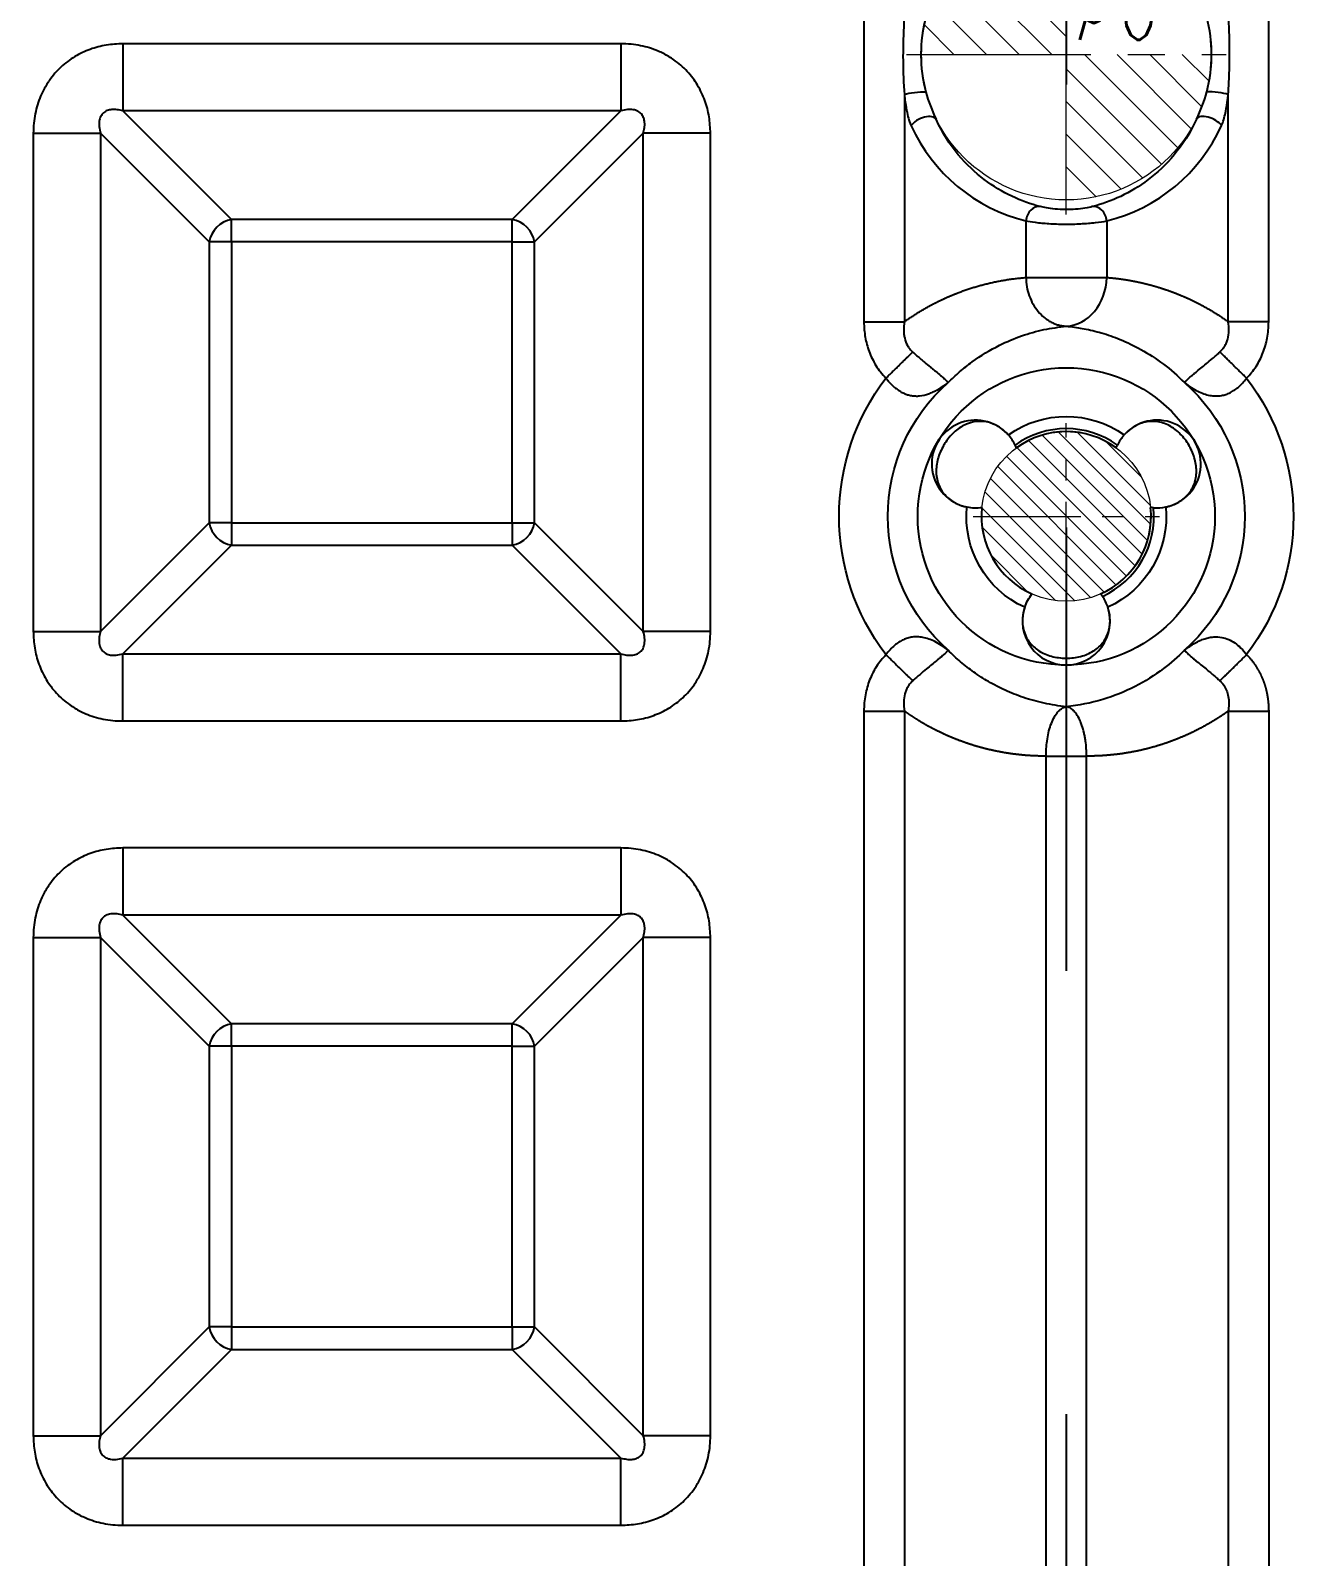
# Model space of a CAD drawing. Header units: millimetres. Extents: x 2595 to 3308, y 1499 to 1823.
# Drawn here: x 3126.62 to 3153.11, y 1670.16 to 1701.65 of the extents above; entities that cross this region are included whole.
import ezdxf
from ezdxf.lldxf.tags import DXFTag

# ---------------------------------------------------------------- set-up
doc = ezdxf.new("R2010")
doc.units = ezdxf.units.MM
doc.linetypes.add('CENTER', pattern=[2, 1.25, -0.25, 0.25, -0.25])
doc.layers.add('5', color=7, linetype='Continuous', true_color=0xffffff)
doc.layers.add('epin', color=13, linetype='Continuous', lineweight=9)
doc.layers.add('insert', color=85, linetype='Continuous', lineweight=20)
doc.styles.add('TXT05', font='txt.shx', dxfattribs={"width": 0.5, "bigfont": 'gbcbig.shx'})
tags = doc.linetypes.add('DASHED', pattern=[25.72, 12.86, -12.86]).pattern_tags.tags
tags[6:7] = [DXFTag(74, 4), DXFTag(75, 0), DXFTag(340, '0'), DXFTag(46, 0.0), DXFTag(50, 0.0), DXFTag(44, 0.0), DXFTag(45, 0.0)]
tags[4:5] = [DXFTag(74, 4), DXFTag(75, 0), DXFTag(340, '0'), DXFTag(46, 0.0), DXFTag(50, 0.0), DXFTag(44, 0.0), DXFTag(45, 0.0)]

# ---------------------------------------------------------------- blocks, each defined once
blk = doc.blocks.new('epin_ejp_6')
at = {"layer": 'epin'}
h = blk.add_hatch(dxfattribs=at)
h.set_pattern_fill('_ANSI31', color=123, scale=0.15, angle=90, style=0)
h.set_pattern_definition([(135, (-2656.51364, 153.2396), (-0.336759605, -0.336759605), [])])
h.paths.add_polyline_path([(0, 3, 0.414214), (-3, 0), (0, 0)])
h.paths.add_polyline_path([(3, 0), (0, 0), (0, -3, 0.414214)])
at = {"layer": 'epin', "color": 1, "linetype": 'CENTER', "ltscale": 3.048}
for p, q in [((0, -3.3), (0, 3.3)), ((-3.3, 0), (3.3, 0))]:
    blk.add_line(p, q, dxfattribs=at)
at = {"layer": 'epin'}
blk.add_circle((0, 0), 3, dxfattribs=at)
at = {"layer": 'epin', "color": 6, "style": 'TXT05', "width": 0.5}
blk.add_text('%%c6', height=2.1, dxfattribs=at).set_placement((0.12, 0.3))
blk = doc.blocks.new('insert_cir_3.5')
at = {"layer": 'insert'}
h = blk.add_hatch(dxfattribs=at)
h.set_pattern_fill('_ANSI31', color=123, scale=0.0875, angle=90, style=0)
h.set_pattern_definition([(135, (65.77148, -1049.4987), (-0.1964431, -0.1964431), [])])
h.paths.add_polyline_path([(-1.75, 0, 1), (1.75, 0, 1)])
at = {"layer": 'insert', "color": 1, "linetype": 'CENTER', "ltscale": 1.778}
for p, q in [((0, -1.925), (0, 1.925)), ((-1.925, 0), (1.925, 0))]:
    blk.add_line(p, q, dxfattribs=at)
at = {"layer": 'insert'}
blk.add_circle((0, 0), 1.75, dxfattribs=at)

msp = doc.modelspace()

# ---------------------------------------------------------------- linework, layer by layer
at = {"layer": '5', "color": 1, "linetype": 'CENTER', "ltscale": 36.600181}
msp.add_line((3148.002, 1819.494), (3148.002, 1499.494), dxfattribs=at)
at = {"layer": '5', "color": 7, "linetype": 'Continuous'}
for p, q in [((3143.825, 1705.897), (3143.825, 1695.644)), ((3152.18, 1695.644), (3152.18, 1705.897)), ((3128.526, 1701.381), (3128.526, 1699.995)), ((3138.808, 1701.381), (3128.526, 1701.381)), ((3144.66, 1700.332), (3144.66, 1695.644)), ((3151.345, 1695.644), (3151.345, 1700.336)), ((3130.769, 1697.752), (3128.526, 1699.995)), ((3138.808, 1699.995), (3128.526, 1699.995)), ((3136.564, 1697.752), (3138.808, 1699.995)), ((3126.677, 1699.533), (3126.677, 1689.251)), ((3130.307, 1697.29), (3128.064, 1699.533)), ((3128.064, 1699.533), (3128.064, 1689.251)), ((3137.026, 1697.29), (3139.27, 1699.533)), ((3140.656, 1699.533), (3139.27, 1699.533)), ((3139.27, 1689.251), (3139.27, 1699.533)), ((3140.656, 1689.251), (3140.656, 1699.533)), ((3130.769, 1697.29), (3130.769, 1697.752)), ((3136.564, 1697.752), (3130.769, 1697.752)), ((3136.564, 1697.29), (3136.564, 1697.752)), ((3147.167, 1697.724), (3147.167, 1696.557)), ((3148.837, 1697.724), (3148.837, 1696.557)), ((3130.769, 1697.29), (3130.307, 1697.29)), ((3130.307, 1697.29), (3130.307, 1691.495)), ((3130.769, 1697.29), (3130.769, 1691.495)), ((3136.564, 1697.29), (3130.769, 1697.29)), ((3136.564, 1691.495), (3136.564, 1697.29)), ((3136.564, 1697.29), (3137.026, 1697.29)), ((3137.026, 1691.495), (3137.026, 1697.29)), ((3147.167, 1696.557), (3148.837, 1696.557)), ((3143.825, 1695.644), (3144.66, 1695.644)), ((3130.307, 1691.495), (3128.064, 1689.251)), ((3130.769, 1691.495), (3130.307, 1691.495)), ((3130.769, 1691.495), (3136.564, 1691.495)), ((3130.769, 1691.495), (3130.769, 1691.032)), ((3136.564, 1691.495), (3136.564, 1691.032)), ((3136.564, 1691.495), (3137.026, 1691.495)), ((3137.026, 1691.495), (3139.27, 1689.251)), ((3130.769, 1691.032), (3128.526, 1688.789)), ((3130.769, 1691.032), (3136.564, 1691.032)), ((3136.564, 1691.032), (3138.808, 1688.789)), ((3126.677, 1689.251), (3128.064, 1689.251)), ((3128.526, 1688.789), (3138.808, 1688.789)), ((3138.808, 1687.403), (3138.808, 1688.789)), ((3143.825, 1687.607), (3143.825, 1668.052)), ((3151.345, 1687.607), (3151.345, 1668.052)), ((3152.18, 1687.607), (3152.18, 1668.052)), ((3128.526, 1687.403), (3138.808, 1687.403)), ((3148.42, 1665.128), (3148.42, 1686.679)), ((3138.808, 1684.782), (3128.526, 1684.782)), ((3128.526, 1684.782), (3128.526, 1683.396)), ((3138.808, 1683.396), (3128.526, 1683.396)), ((3130.769, 1681.153), (3128.526, 1683.396)), ((3136.564, 1681.153), (3138.808, 1683.396)), ((3126.677, 1682.934), (3126.677, 1672.652)), ((3130.307, 1680.691), (3128.064, 1682.934)), ((3128.064, 1682.934), (3128.064, 1672.652)), ((3137.026, 1680.691), (3139.27, 1682.934)), ((3140.656, 1682.934), (3139.27, 1682.934)), ((3139.27, 1672.652), (3139.27, 1682.934)), ((3140.656, 1672.652), (3140.656, 1682.934)), ((3130.769, 1680.691), (3130.769, 1681.153)), ((3136.564, 1681.153), (3130.769, 1681.153)), ((3136.564, 1680.691), (3136.564, 1681.153)), ((3130.769, 1680.691), (3130.307, 1680.691)), ((3130.307, 1680.691), (3130.307, 1674.896)), ((3136.564, 1680.691), (3130.769, 1680.691)), ((3130.769, 1680.691), (3130.769, 1674.896)), ((3136.564, 1674.896), (3136.564, 1680.691)), ((3136.564, 1680.691), (3137.026, 1680.691)), ((3137.026, 1674.896), (3137.026, 1680.691)), ((3130.307, 1674.896), (3128.064, 1672.652)), ((3130.769, 1674.896), (3130.307, 1674.896)), ((3130.769, 1674.896), (3130.769, 1674.433)), ((3130.769, 1674.896), (3136.564, 1674.896)), ((3136.564, 1674.896), (3137.026, 1674.896)), ((3136.564, 1674.896), (3136.564, 1674.433)), ((3137.026, 1674.896), (3139.27, 1672.652)), ((3130.769, 1674.433), (3128.526, 1672.19)), ((3130.769, 1674.433), (3136.564, 1674.433)), ((3136.564, 1674.433), (3138.808, 1672.19)), ((3126.677, 1672.652), (3128.064, 1672.652)), ((3128.526, 1672.19), (3138.808, 1672.19)), ((3138.808, 1670.804), (3138.808, 1672.19)), ((3128.526, 1670.804), (3138.808, 1670.804))]:
    msp.add_line(p, q, dxfattribs=at)
msp.add_circle((3148.002, 1691.626), 3.068, dxfattribs=at)
at = {"layer": '5', "color": 7, "linetype": 'Continuous', "extrusion": (0, 0, -1)}
for centre, radius, start, end in [((-3148.002, 1669.494), 100.07, 313.95835, 233.17746), ((-3148.002, 1669.494), 99.038, 313.97894, 78.94), ((-3133.918, 1673.518), 45.957, 360, 90), ((-3133.918, 1673.518), 35.144, 0, 90), ((-3133.918, 1673.518), 32.826, 56.601, 90), ((-3148.002, 1691.626), 4.69, 322.5261, 37.4739), ((-3148.002, 1691.626), 3.685, 311.4637, 48.5322), ((-3148.002, 1691.626), 3.685, 131.4637, 228.5363), ((-3148.002, 1691.626), 4.69, 142.5261, 217.4739), ((-3148.002, 1691.626), 2.063, 54.5956, 125.4044), ((-3149.875, 1692.707), 0.905, 21.5512, 25.4925), ((-3148.002, 1691.626), 2.063, 294.5956, 5.4044), ((-3148.002, 1691.626), 2.063, 174.5956, 245.4044), ((-3149.875, 1692.707), 0.905, 274.5211, 278.4488), ((-3148.002, 1689.463), 0.905, 18.4654, 38.4488), ((-3148.002, 1689.463), 0.905, 141.5512, 145.4834)]:
    msp.add_arc(centre, radius, start, end, dxfattribs=at)
at = {"layer": '5', "color": 7, "linetype": 'DASHED'}
for centre, radius, start, end in [((3148.002, 1669.494), 100.573, 306.62661, 226.18317), ((3148.002, 1669.494), 100.572, 306.62578, 226.19708), ((3146.129, 1692.707), 0.905, 47.9027, 258.4654), ((3149.875, 1692.707), 0.905, 286.4221, 138.4654), ((3146.129, 1692.707), 0.905, 41.5346, 47.9027), ((3149.875, 1692.707), 0.905, 281.5346, 286.4221), ((3148.002, 1689.463), 0.905, 162.0527, 270), ((3148.002, 1689.463), 0.905, 270, 18.4654)]:
    msp.add_arc(centre, radius, start, end, dxfattribs=at)
at = {"layer": '5', "color": 7, "linetype": 'Continuous'}
for centre, radius, start, end in [((3148.002, 1669.494), 100.547, 306.63636, 233.36364), ((3148.002, 1669.494), 99.282, 100.95124, 226.04921), ((3148.002, 1669.494), 99.081, 101.04979, 226.04537), ((3148.002, 1663.458), 81.732, 105.12421, 164.87579), ((3133.918, 1673.518), 45.336, 90, 180), ((3133.918, 1673.518), 45.032, 90, 180), ((3133.918, 1673.518), 44.63, 90, 180), ((3133.918, 1673.518), 44.226, 90, 180), ((3133.918, 1673.518), 43.824, 90, 180), ((3133.918, 1673.518), 43.656, 90, 180), ((3133.918, 1673.518), 36.824, 90, 180), ((3133.918, 1673.518), 36.656, 90, 180), ((3133.918, 1673.518), 36.254, 90, 180), ((3133.918, 1673.518), 35.85, 90, 180), ((3133.918, 1673.518), 35.448, 90, 180), ((3133.918, 1673.518), 34.523, 90, 180), ((3148.002, 1701.159), 3, 165.0294, 194.9704), ((3148.002, 1701.159), 3, 345.1137, 14.8863), ((3148.002, 1701.159), 3, 194.9704, 206.4617), ((3148.002, 1701.159), 3, 333.5859, 345.1137), ((3146.129, 1692.707), 0.905, 25.4909, 41.5346), ((3148.002, 1691.626), 1.811, 54.3318, 125.6682), ((3148.002, 1691.626), 1.75, 53.9028, 126.0972), ((3149.875, 1692.707), 0.905, 138.4654, 154.5075), ((3146.129, 1692.707), 0.905, 21.5512, 25.4925), ((3146.129, 1692.707), 0.905, 258.4654, 278.4488), ((3148.002, 1691.626), 1.75, 173.9028, 246.0972), ((3148.002, 1691.626), 1.75, 293.9028, 6.0972), ((3148.002, 1691.626), 1.811, 294.331, 5.6694), ((3149.875, 1692.707), 0.905, 265.4789, 281.5346), ((3148.002, 1689.463), 0.905, 18.4654, 34.5166)]:
    msp.add_arc(centre, radius, start, end, dxfattribs=at)
for centre, major_axis, ratio, start_param, end_param in [((3144.909, 1700.332), (0.299, 0.03), 0.145082, 0.846686, 2.542791), ((3151.096, 1700.336), (0.299, -0.029), 0.144295, 0.598723, 2.295071), ((3145.048, 1699.688), (0.273, 0.125), 0.526695, 0.061607, 2.426002), ((3150.957, 1699.691), (0.273, -0.125), 0.526049, 0.715182, 3.080015), ((3148.03, 1701.159), (3.552, 0), 0.996953, 3.569806, 4.467106), ((3147.974, 1701.159), (3.552, 0), 0.996953, 4.958021, 5.855747), ((3147.416, 1697.724), (0.073, 0.291), 0.822127, 0.09206, 1.773158), ((3148.588, 1697.724), (0.073, -0.291), 0.822102, 1.368148, 3.049539), ((3130.769, 1697.29), (0.356, 0.356), 0.854588, 0.863645, 2.277948), ((3136.564, 1697.29), (0.356, -0.356), 0.854588, 0.863645, 2.277948), ((3148.002, 1696.557), (0.078, 1.003), 0.829265, 3.235379, 4.776984), ((3130.769, 1691.495), (-0.356, 0.356), 0.854588, 0.863645, 2.277948), ((3136.564, 1691.495), (-0.356, -0.356), 0.854588, 0.863645, 2.277948), ((3130.769, 1680.691), (0.356, 0.356), 0.854588, 0.863645, 2.277948), ((3136.564, 1680.691), (0.356, -0.356), 0.854588, 0.863645, 2.277948), ((3130.769, 1674.896), (-0.356, 0.356), 0.854588, 0.863645, 2.277948), ((3136.564, 1674.896), (-0.356, -0.356), 0.854588, 0.863645, 2.277948)]:
    msp.add_ellipse(centre, major_axis=major_axis, ratio=ratio, start_param=start_param, end_param=end_param, dxfattribs=at)
for points, degree, knots in [([(3129.373, 1746.77), (3128.884, 1746.658), (3127.908, 1746.433), (3125.966, 1745.94), (3123.557, 1745.263), (3120.696, 1744.347), (3116.926, 1742.993), (3113.231, 1741.439), (3109.627, 1739.692), (3104.321, 1736.886), (3099.262, 1733.608), (3094.534, 1729.913), (3092.235, 1727.982), (3090.006, 1725.971), (3087.611, 1723.652), (3085.083, 1720.993), (3082.466, 1717.968), (3079.995, 1714.822), (3078.061, 1712.108), (3076.592, 1709.883), (3075.53, 1708.19), (3074.509, 1706.472), (3073.365, 1704.441), (3072.126, 1702.082), (3070.827, 1699.381), (3069.624, 1696.636), (3068.519, 1693.851), (3067.513, 1691.03), (3066.608, 1688.176), (3065.938, 1685.772), (3065.451, 1683.836), (3065.229, 1682.862), (3065.118, 1682.375)], 3, [0, 0, 0, 0, 0.015671, 0.031323, 0.062599, 0.093882, 0.125181, 0.187762, 0.21905, 0.250334, 0.375349, 0.406621, 0.43789, 0.469156, 0.500417, 0.542089, 0.583754, 0.625411, 0.667063, 0.687888, 0.708711, 0.729532, 0.750352, 0.781575, 0.812791, 0.844003, 0.875216, 0.906422, 0.937608, 0.968783, 0.984383, 1, 1, 1, 1]), ([(3129.47, 1746.342), (3127.542, 1745.867), (3123.673, 1744.914), (3118.027, 1742.972), (3112.506, 1740.659), (3105.398, 1737.058), (3097.008, 1731.624), (3087.979, 1723.762), (3080.151, 1714.713), (3074.78, 1706.367), (3071.203, 1699.265), (3069.178, 1694.43), (3067.65, 1690.067), (3066.497, 1686.264), (3065.871, 1683.629), (3065.551, 1682.282)], 3, [0, 0, 0, 0, 0.062362, 0.1252, 0.187404, 0.250379, 0.375434, 0.500449, 0.625398, 0.750287, 0.811235, 0.875174, 0.914887, 0.956496, 1, 1, 1, 1]), ([(3144.66, 1701.986), (3144.653, 1701.901), (3144.649, 1701.816), (3144.624, 1701.266), (3144.625, 1700.794), (3144.66, 1700.332)], 3, [0, 0, 0, 0, 0.154248, 0.154248, 1, 1, 1, 1]), ([(3151.345, 1700.336), (3151.351, 1700.419), (3151.356, 1700.502), (3151.38, 1701.049), (3151.38, 1701.52), (3151.345, 1701.981)], 3, [0, 0, 0, 0, 0.151202, 0.151202, 1, 1, 1, 1]), ([(3128.526, 1701.381), (3128.412, 1701.376), (3128.182, 1701.365), (3127.902, 1701.29), (3127.688, 1701.201), (3127.48, 1701.09), (3127.288, 1700.946), (3127.12, 1700.773), (3127.019, 1700.643), (3126.918, 1700.487), (3126.833, 1700.32), (3126.761, 1700.123), (3126.714, 1699.936), (3126.683, 1699.739), (3126.679, 1699.603), (3126.677, 1699.533)], 3, [0, 0, 0, 0, 0.117404, 0.235804, 0.295415, 0.355364, 0.477207, 0.539685, 0.603015, 0.645573, 0.730964, 0.795158, 0.860435, 0.928322, 1, 1, 1, 1]), ([(3140.656, 1699.533), (3140.651, 1699.647), (3140.64, 1699.877), (3140.565, 1700.157), (3140.476, 1700.371), (3140.364, 1700.579), (3140.221, 1700.771), (3140.047, 1700.939), (3139.918, 1701.04), (3139.762, 1701.141), (3139.594, 1701.226), (3139.397, 1701.298), (3139.211, 1701.345), (3139.013, 1701.376), (3138.877, 1701.379), (3138.808, 1701.381)], 3, [0, 0, 0, 0, 0.117404, 0.235804, 0.295415, 0.355364, 0.477207, 0.539685, 0.603015, 0.645573, 0.730964, 0.795158, 0.860435, 0.928322, 1, 1, 1, 1]), ([(3144.66, 1700.332), (3144.67, 1700.233), (3144.682, 1700.135), (3144.719, 1699.934), (3144.743, 1699.829), (3144.785, 1699.72), (3144.792, 1699.704), (3144.799, 1699.688)], 3, [0, 0, 0, 0, 0.433931, 0.433931, 0.913677, 0.913677, 1, 1, 1, 1]), ([(3151.206, 1699.691), (3151.21, 1699.701), (3151.215, 1699.711), (3151.252, 1699.802), (3151.276, 1699.895), (3151.31, 1700.066), (3151.322, 1700.146), (3151.337, 1700.262), (3151.341, 1700.299), (3151.345, 1700.336)], 3, [0, 0, 0, 0, 0.053626, 0.053626, 0.486421, 0.486421, 0.839176, 0.839176, 1, 1, 1, 1]), ([(3128.526, 1699.995), (3128.488, 1700.005), (3128.415, 1700.023), (3128.306, 1700.027), (3128.208, 1700.009), (3128.123, 1699.961), (3128.062, 1699.88), (3128.033, 1699.779), (3128.033, 1699.659), (3128.053, 1699.578), (3128.064, 1699.533)], 3, [0, 0, 0, 0, 0.147174, 0.276121, 0.386166, 0.48296, 0.579882, 0.691662, 0.82731, 1, 1, 1, 1]), ([(3139.27, 1699.533), (3139.279, 1699.571), (3139.297, 1699.644), (3139.302, 1699.752), (3139.283, 1699.851), (3139.235, 1699.936), (3139.155, 1699.997), (3139.054, 1700.025), (3138.934, 1700.026), (3138.853, 1700.006), (3138.808, 1699.995)], 3, [0, 0, 0, 0, 0.147174, 0.276121, 0.386166, 0.48296, 0.579882, 0.691662, 0.82731, 1, 1, 1, 1]), ([(3147.467, 1698.019), (3147.069, 1698.122), (3146.679, 1698.299), (3145.94, 1698.859), (3145.576, 1699.249), (3145.316, 1699.822)], 3, [0, 0, 0, 0, 0.5, 0.5, 1, 1, 1, 1]), ([(3150.688, 1699.824), (3150.426, 1699.246), (3150.064, 1698.859), (3149.323, 1698.297), (3148.936, 1698.122), (3148.538, 1698.019)], 3, [0, 0, 0, 0, 0.5, 0.5, 1, 1, 1, 1]), ([(3148.538, 1698.019), (3148.498, 1698.009), (3148.447, 1697.998), (3148.33, 1697.979), (3148.264, 1697.97), (3148.125, 1697.96), (3148.051, 1697.957), (3147.908, 1697.958), (3147.837, 1697.962), (3147.706, 1697.974), (3147.644, 1697.983), (3147.543, 1698.001), (3147.501, 1698.01), (3147.467, 1698.019)], 3, [0, 0, 0, 0, 0.177839, 0.177839, 0.350986, 0.350986, 0.518454, 0.518454, 0.681953, 0.681953, 0.848992, 0.848992, 1, 1, 1, 1]), ([(3147.167, 1697.724), (3147.221, 1697.715), (3147.287, 1697.705), (3147.445, 1697.685), (3147.542, 1697.676), (3147.746, 1697.663), (3147.856, 1697.659), (3148.078, 1697.657), (3148.192, 1697.66), (3148.408, 1697.672), (3148.512, 1697.681), (3148.694, 1697.701), (3148.774, 1697.713), (3148.837, 1697.724)], 3, [0, 0, 0, 0, 0.146955, 0.146955, 0.313986, 0.313986, 0.481089, 0.481089, 0.652633, 0.652633, 0.826567, 0.826567, 1, 1, 1, 1]), ([(3144.66, 1695.644), (3144.92, 1695.83), (3145.201, 1695.981), (3145.345, 1696.058), (3145.493, 1696.126), (3145.644, 1696.194), (3145.799, 1696.253), (3146.12, 1696.374), (3146.454, 1696.449), (3146.807, 1696.529), (3147.167, 1696.557)], 2, [0, 0, 0, 0.25, 0.25, 0.375, 0.375, 0.5, 0.5, 0.75, 0.75, 1, 1, 1]), ([(3147.167, 1696.557), (3147.172, 1696.493), (3147.181, 1696.364), (3147.233, 1696.177), (3147.312, 1696.005), (3147.417, 1695.853), (3147.522, 1695.748), (3147.615, 1695.679), (3147.688, 1695.636), (3147.751, 1695.607), (3147.803, 1695.588), (3147.842, 1695.577), (3147.882, 1695.567), (3147.915, 1695.561), (3147.942, 1695.557), (3147.962, 1695.555), (3147.982, 1695.554), (3147.996, 1695.553), (3148.002, 1695.553)], 3, [0, 0, 0, 0, 0.124938, 0.249876, 0.374815, 0.499753, 0.624691, 0.687233, 0.749774, 0.812316, 0.843596, 0.874876, 0.906156, 0.937436, 0.953077, 0.968718, 0.984359, 1, 1, 1, 1]), ([(3148.837, 1696.557), (3148.962, 1696.548), (3149.086, 1696.532), (3149.22, 1696.515), (3149.352, 1696.49), (3149.523, 1696.459), (3149.693, 1696.415), (3149.815, 1696.384), (3149.935, 1696.346), (3150.099, 1696.295), (3150.257, 1696.233), (3150.432, 1696.165), (3150.601, 1696.084), (3150.692, 1696.04), (3150.781, 1695.993), (3150.874, 1695.943), (3150.965, 1695.89), (3151.16, 1695.776), (3151.345, 1695.644)], 2, [0, 0, 0, 0.125, 0.125, 0.25, 0.25, 0.4, 0.4, 0.5, 0.5, 0.625, 0.625, 0.75, 0.75, 0.8125, 0.8125, 0.875, 0.875, 1, 1, 1]), ([(3143.825, 1695.644), (3143.826, 1695.589), (3143.829, 1695.482), (3143.85, 1695.325), (3143.883, 1695.175), (3143.946, 1694.977), (3144.04, 1694.784), (3144.165, 1694.604), (3144.242, 1694.521), (3144.28, 1694.479)], 3, [0, 0, 0, 0, 0.128693, 0.25017, 0.368334, 0.487753, 0.736684, 0.866576, 1, 1, 1, 1]), ([(3144.66, 1695.644), (3144.653, 1695.584), (3144.642, 1695.497), (3144.65, 1695.382), (3144.669, 1695.276), (3144.709, 1695.172), (3144.77, 1695.079), (3144.81, 1695.04), (3144.831, 1695.019)], 3, [0, 0, 0, 0, 0.270866, 0.393124, 0.51294, 0.752268, 0.874327, 1, 1, 1, 1]), ([(3145.562, 1694.387), (3145.641, 1694.463), (3145.803, 1694.62), (3146.154, 1694.895), (3146.728, 1695.239), (3147.383, 1695.47), (3147.848, 1695.532), (3148.002, 1695.553)], 3, [0, 0, 0, 0, 0.104355, 0.21344, 0.448623, 0.817713, 1, 1, 1, 1]), ([(3148.002, 1695.553), (3148.018, 1695.551), (3148.142, 1695.538), (3148.383, 1695.502), (3148.739, 1695.416), (3149.131, 1695.28), (3149.561, 1695.074), (3150.007, 1694.786), (3150.301, 1694.531), (3150.442, 1694.387)], 3, [0, 0, 0, 0, 0.018722, 0.144584, 0.2843, 0.440104, 0.614652, 0.808748, 1, 1, 1, 1]), ([(3151.174, 1695.019), (3151.192, 1695.038), (3151.229, 1695.074), (3151.274, 1695.139), (3151.31, 1695.21), (3151.346, 1695.315), (3151.366, 1695.463), (3151.352, 1695.581), (3151.345, 1695.644)], 3, [0, 0, 0, 0, 0.113834, 0.228129, 0.344551, 0.463952, 0.714783, 1, 1, 1, 1]), ([(3151.724, 1694.479), (3151.759, 1694.517), (3151.83, 1694.593), (3151.921, 1694.72), (3152, 1694.857), (3152.064, 1695.001), (3152.115, 1695.151), (3152.152, 1695.308), (3152.175, 1695.473), (3152.178, 1695.586), (3152.18, 1695.644)], 3, [0, 0, 0, 0, 0.120787, 0.242451, 0.365248, 0.48843, 0.611594, 0.73619, 0.864939, 1, 1, 1, 1]), ([(3144.831, 1695.019), (3144.849, 1695.003), (3144.888, 1694.968), (3144.948, 1694.916), (3145.01, 1694.862), (3145.097, 1694.79), (3145.18, 1694.721), (3145.256, 1694.66), (3145.331, 1694.599), (3145.395, 1694.546), (3145.449, 1694.499), (3145.485, 1694.467), (3145.509, 1694.444), (3145.526, 1694.427), (3145.541, 1694.412), (3145.555, 1694.396), (3145.56, 1694.39), (3145.562, 1694.387)], 3, [0, 0, 0, 0, 0.04133, 0.085113, 0.131482, 0.179975, 0.2812, 0.334156, 0.389665, 0.513002, 0.582296, 0.656508, 0.735323, 0.776405, 0.818674, 0.907009, 1, 1, 1, 1]), ([(3150.442, 1694.387), (3150.445, 1694.39), (3150.449, 1694.395), (3150.459, 1694.406), (3150.468, 1694.416), (3150.479, 1694.427), (3150.495, 1694.443), (3150.518, 1694.466), (3150.553, 1694.497), (3150.592, 1694.531), (3150.634, 1694.567), (3150.693, 1694.615), (3150.774, 1694.681), (3150.889, 1694.774), (3151, 1694.867), (3151.097, 1694.95), (3151.148, 1694.996), (3151.174, 1695.019)], 3, [0, 0, 0, 0, 0.094085, 0.138797, 0.181973, 0.223678, 0.26398, 0.340595, 0.412138, 0.478326, 0.538897, 0.594025, 0.692402, 0.787281, 0.887894, 0.942216, 1, 1, 1, 1]), ([(3144.28, 1694.479), (3144.296, 1694.459), (3144.328, 1694.417), (3144.382, 1694.358), (3144.442, 1694.301), (3144.508, 1694.248), (3144.578, 1694.202), (3144.651, 1694.164), (3144.727, 1694.136), (3144.806, 1694.118), (3144.889, 1694.109), (3145.01, 1694.113), (3145.135, 1694.143), (3145.26, 1694.195), (3145.368, 1694.251), (3145.469, 1694.315), (3145.535, 1694.366), (3145.562, 1694.387)], 3, [0, 0, 0, 0, 0.042365, 0.087029, 0.134028, 0.182732, 0.232488, 0.282972, 0.334577, 0.388375, 0.445835, 0.508118, 0.649119, 0.728105, 0.812768, 0.922104, 1, 1, 1, 1]), ([(3150.442, 1694.387), (3150.487, 1694.351), (3150.576, 1694.287), (3150.711, 1694.209), (3150.84, 1694.154), (3150.961, 1694.121), (3151.074, 1694.108), (3151.178, 1694.114), (3151.274, 1694.134), (3151.367, 1694.169), (3151.459, 1694.22), (3151.551, 1694.289), (3151.642, 1694.376), (3151.698, 1694.443), (3151.724, 1694.479)], 3, [0, 0, 0, 0, 0.116263, 0.222357, 0.319942, 0.410188, 0.492749, 0.567432, 0.635942, 0.702466, 0.771113, 0.84385, 0.921946, 1, 1, 1, 1]), ([(3146.807, 1693.307), (3146.753, 1693.368), (3146.69, 1693.422), (3146.558, 1693.507), (3146.486, 1693.54), (3146.339, 1693.582), (3146.261, 1693.591), (3146.103, 1693.583), (3146.021, 1693.563), (3145.861, 1693.496), (3145.782, 1693.446), (3145.637, 1693.321), (3145.569, 1693.243), (3145.497, 1693.136), (3145.483, 1693.113), (3145.418, 1693.002), (3145.378, 1692.907), (3145.326, 1692.719), (3145.314, 1692.622), (3145.32, 1692.436), (3145.34, 1692.344), (3145.411, 1692.179), (3145.463, 1692.102), (3145.591, 1691.977), (3145.666, 1691.924), (3145.811, 1691.856), (3145.879, 1691.834), (3145.948, 1691.82)], 3, [0, 0, 0, 0, 0.071652, 0.071652, 0.143019, 0.143019, 0.217345, 0.217345, 0.298508, 0.298508, 0.385567, 0.385567, 0.475278, 0.475278, 0.499698, 0.499698, 0.58855, 0.58855, 0.677334, 0.677334, 0.76703, 0.76703, 0.855482, 0.855482, 0.938077, 0.938077, 1, 1, 1, 1]), ([(3150.056, 1691.82), (3150.136, 1691.836), (3150.214, 1691.863), (3150.354, 1691.936), (3150.418, 1691.982), (3150.528, 1692.088), (3150.575, 1692.151), (3150.647, 1692.292), (3150.671, 1692.373), (3150.693, 1692.544), (3150.689, 1692.638), (3150.653, 1692.827), (3150.62, 1692.924), (3150.563, 1693.039), (3150.55, 1693.064), (3150.486, 1693.175), (3150.424, 1693.257), (3150.287, 1693.396), (3150.209, 1693.456), (3150.045, 1693.543), (3149.956, 1693.572), (3149.777, 1693.593), (3149.685, 1693.587), (3149.512, 1693.539), (3149.429, 1693.499), (3149.298, 1693.408), (3149.244, 1693.36), (3149.198, 1693.307)], 3, [0, 0, 0, 0, 0.071652, 0.071652, 0.143019, 0.143019, 0.217345, 0.217345, 0.298508, 0.298508, 0.385567, 0.385567, 0.475278, 0.475278, 0.499698, 0.499698, 0.58855, 0.58855, 0.677334, 0.677334, 0.76703, 0.76703, 0.855482, 0.855482, 0.938077, 0.938077, 1, 1, 1, 1]), ([(3147.143, 1689.749), (3147.118, 1689.673), (3147.102, 1689.591), (3147.095, 1689.434), (3147.102, 1689.355), (3147.14, 1689.207), (3147.171, 1689.135), (3147.257, 1689.002), (3147.315, 1688.941), (3147.453, 1688.836), (3147.536, 1688.792), (3147.717, 1688.729), (3147.818, 1688.71), (3147.946, 1688.701), (3147.974, 1688.7), (3148.103, 1688.7), (3148.204, 1688.712), (3148.393, 1688.762), (3148.484, 1688.799), (3148.641, 1688.898), (3148.711, 1688.96), (3148.819, 1689.105), (3148.859, 1689.188), (3148.904, 1689.361), (3148.912, 1689.453), (3148.898, 1689.613), (3148.883, 1689.683), (3148.861, 1689.749)], 3, [0, 0, 0, 0, 0.071652, 0.071652, 0.143019, 0.143019, 0.217345, 0.217345, 0.298508, 0.298508, 0.385567, 0.385567, 0.475278, 0.475278, 0.499698, 0.499698, 0.58855, 0.58855, 0.677334, 0.677334, 0.76703, 0.76703, 0.855482, 0.855482, 0.938077, 0.938077, 1, 1, 1, 1]), ([(3126.677, 1689.251), (3126.683, 1689.137), (3126.693, 1688.907), (3126.769, 1688.627), (3126.858, 1688.413), (3126.969, 1688.205), (3127.113, 1688.014), (3127.286, 1687.845), (3127.415, 1687.744), (3127.572, 1687.643), (3127.739, 1687.558), (3127.936, 1687.486), (3128.123, 1687.439), (3128.32, 1687.409), (3128.456, 1687.405), (3128.526, 1687.403)], 3, [0, 0, 0, 0, 0.117404, 0.235804, 0.295415, 0.355364, 0.477207, 0.539685, 0.603015, 0.645573, 0.730964, 0.795158, 0.860435, 0.928322, 1, 1, 1, 1]), ([(3128.064, 1689.251), (3128.054, 1689.213), (3128.036, 1689.141), (3128.032, 1689.032), (3128.05, 1688.933), (3128.098, 1688.848), (3128.178, 1688.787), (3128.28, 1688.759), (3128.4, 1688.758), (3128.481, 1688.778), (3128.526, 1688.789)], 3, [0, 0, 0, 0, 0.147174, 0.276121, 0.386166, 0.48296, 0.579882, 0.691662, 0.82731, 1, 1, 1, 1]), ([(3138.808, 1687.403), (3138.922, 1687.408), (3139.152, 1687.419), (3139.432, 1687.494), (3139.646, 1687.583), (3139.853, 1687.694), (3140.045, 1687.838), (3140.213, 1688.011), (3140.315, 1688.141), (3140.416, 1688.297), (3140.501, 1688.465), (3140.573, 1688.662), (3140.62, 1688.848), (3140.65, 1689.046), (3140.654, 1689.182), (3140.656, 1689.251)], 3, [0, 0, 0, 0, 0.117404, 0.235804, 0.295415, 0.355364, 0.477207, 0.539685, 0.603015, 0.645573, 0.730964, 0.795158, 0.860435, 0.928322, 1, 1, 1, 1]), ([(3138.808, 1688.789), (3138.846, 1688.78), (3138.918, 1688.762), (3139.027, 1688.757), (3139.125, 1688.775), (3139.211, 1688.823), (3139.272, 1688.904), (3139.3, 1689.005), (3139.301, 1689.125), (3139.281, 1689.206), (3139.27, 1689.251)], 3, [0, 0, 0, 0, 0.147174, 0.276121, 0.386166, 0.48296, 0.579882, 0.691662, 0.82731, 1, 1, 1, 1]), ([(3145.562, 1688.864), (3145.518, 1688.9), (3145.429, 1688.964), (3145.294, 1689.042), (3145.165, 1689.097), (3145.043, 1689.13), (3144.93, 1689.143), (3144.826, 1689.138), (3144.73, 1689.117), (3144.638, 1689.082), (3144.546, 1689.031), (3144.453, 1688.962), (3144.363, 1688.875), (3144.307, 1688.808), (3144.28, 1688.772)], 3, [0, 0, 0, 0, 0.116263, 0.22236, 0.319949, 0.410199, 0.492763, 0.567449, 0.635961, 0.702489, 0.771138, 0.843878, 0.921974, 1, 1, 1, 1]), ([(3150.442, 1688.864), (3150.478, 1688.891), (3150.546, 1688.944), (3150.653, 1689.009), (3150.756, 1689.062), (3150.856, 1689.101), (3150.951, 1689.127), (3151.068, 1689.144), (3151.202, 1689.138), (3151.351, 1689.092), (3151.485, 1689.016), (3151.612, 1688.91), (3151.686, 1688.82), (3151.724, 1688.772)], 3, [0, 0, 0, 0, 0.101516, 0.195763, 0.282666, 0.362286, 0.435291, 0.502543, 0.62062, 0.718336, 0.806244, 0.899309, 1, 1, 1, 1]), ([(3145.562, 1688.864), (3145.56, 1688.861), (3145.556, 1688.856), (3145.546, 1688.845), (3145.537, 1688.835), (3145.526, 1688.824), (3145.51, 1688.808), (3145.486, 1688.785), (3145.452, 1688.754), (3145.413, 1688.721), (3145.37, 1688.685), (3145.312, 1688.637), (3145.231, 1688.571), (3145.115, 1688.477), (3145.005, 1688.384), (3144.908, 1688.301), (3144.857, 1688.255), (3144.831, 1688.232)], 3, [0, 0, 0, 0, 0.094093, 0.138806, 0.181982, 0.223685, 0.263984, 0.340592, 0.412125, 0.478307, 0.538876, 0.594008, 0.692395, 0.787284, 0.8879, 0.94222, 1, 1, 1, 1]), ([(3148.002, 1687.698), (3147.849, 1687.713), (3147.552, 1687.76), (3147.13, 1687.876), (3146.747, 1688.028), (3146.404, 1688.205), (3146.098, 1688.401), (3145.82, 1688.617), (3145.647, 1688.778), (3145.562, 1688.864), (3145.562, 1688.864)], 3, [0, 0, 0, 0, 0.179941, 0.348218, 0.501845, 0.641887, 0.769478, 0.885197, 0.999839, 1, 1, 1, 1]), ([(3150.442, 1688.864), (3150.303, 1688.722), (3149.972, 1688.435), (3149.409, 1688.085), (3148.736, 1687.817), (3148.256, 1687.723), (3148.002, 1687.698)], 3, [0, 0, 0, 0, 0.189072, 0.433461, 0.703238, 1, 1, 1, 1]), ([(3150.442, 1688.864), (3150.445, 1688.861), (3150.45, 1688.854), (3150.468, 1688.834), (3150.493, 1688.809), (3150.524, 1688.78), (3150.562, 1688.746), (3150.604, 1688.71), (3150.652, 1688.67), (3150.716, 1688.618), (3150.802, 1688.548), (3150.897, 1688.47), (3150.977, 1688.404), (3151.04, 1688.35), (3151.107, 1688.292), (3151.151, 1688.252), (3151.174, 1688.232)], 3, [0, 0, 0, 0, 0.097817, 0.189551, 0.275178, 0.354734, 0.428621, 0.497408, 0.561098, 0.619356, 0.719812, 0.808791, 0.854242, 0.901343, 0.949927, 1, 1, 1, 1]), ([(3144.28, 1688.772), (3144.245, 1688.734), (3144.175, 1688.658), (3144.084, 1688.531), (3144.005, 1688.395), (3143.94, 1688.25), (3143.889, 1688.1), (3143.853, 1687.943), (3143.829, 1687.778), (3143.826, 1687.665), (3143.825, 1687.607)], 3, [0, 0, 0, 0, 0.120838, 0.242528, 0.365332, 0.488504, 0.611652, 0.736231, 0.86496, 1, 1, 1, 1]), ([(3151.724, 1688.772), (3151.833, 1688.662), (3151.96, 1688.465), (3152.033, 1688.324), (3152.092, 1688.174), (3152.136, 1688.018), (3152.165, 1687.857), (3152.18, 1687.692), (3152.18, 1687.607)], 2, [0, 0, 0, 0.25, 0.375, 0.5, 0.625, 0.75, 0.875, 1, 1, 1]), ([(3144.831, 1688.232), (3144.812, 1688.214), (3144.775, 1688.177), (3144.73, 1688.112), (3144.694, 1688.041), (3144.659, 1687.936), (3144.638, 1687.789), (3144.652, 1687.67), (3144.66, 1687.607)], 3, [0, 0, 0, 0, 0.113884, 0.228209, 0.344645, 0.464048, 0.714854, 1, 1, 1, 1]), ([(3151.174, 1688.232), (3151.181, 1688.225), (3151.217, 1688.191), (3151.274, 1688.119), (3151.327, 1688.005), (3151.356, 1687.877), (3151.362, 1687.742), (3151.352, 1687.651), (3151.345, 1687.607)], 3, [0, 0, 0, 0, 0.044801, 0.23123, 0.422357, 0.618073, 0.816995, 1, 1, 1, 1]), ([(3147.585, 1686.679), (3147.351, 1686.677), (3147.117, 1686.698), (3146.898, 1686.717), (3146.683, 1686.756), (3146.479, 1686.792), (3146.279, 1686.845), (3146.088, 1686.895), (3145.903, 1686.961), (3145.726, 1687.023), (3145.554, 1687.098), (3145.39, 1687.171), (3145.231, 1687.254), (3145.079, 1687.334), (3144.934, 1687.425), (3144.794, 1687.512), (3144.66, 1687.607)], 2, [0, 0, 0, 0.125, 0.125, 0.25, 0.25, 0.375, 0.375, 0.5, 0.5, 0.625, 0.625, 0.75, 0.75, 0.875, 0.875, 1, 1, 1]), ([(3147.585, 1686.679), (3147.586, 1686.729), (3147.587, 1686.835), (3147.604, 1686.998), (3147.634, 1687.164), (3147.679, 1687.323), (3147.74, 1687.465), (3147.801, 1687.561), (3147.848, 1687.614), (3147.878, 1687.64), (3147.926, 1687.677), (3147.968, 1687.689), (3148.002, 1687.698)], 3, [0, 0, 0, 0, 0.086385, 0.183527, 0.291714, 0.409983, 0.53839, 0.678227, 0.752972, 0.791689, 0.831377, 1, 1, 1, 1]), ([(3148.42, 1686.679), (3148.419, 1686.729), (3148.417, 1686.835), (3148.404, 1686.967), (3148.387, 1687.075), (3148.364, 1687.187), (3148.334, 1687.293), (3148.304, 1687.37), (3148.289, 1687.405), (3148.279, 1687.428), (3148.248, 1687.491), (3148.204, 1687.561), (3148.149, 1687.622), (3148.103, 1687.659), (3148.053, 1687.687), (3148.02, 1687.694), (3148.002, 1687.698)], 3, [0, 0, 0, 0, 0.086346, 0.18344, 0.236252, 0.291705, 0.409917, 0.472831, 0.488974, 0.505286, 0.538431, 0.678206, 0.752919, 0.831269, 0.913645, 1, 1, 1, 1]), ([(3151.345, 1687.607), (3151.197, 1687.501), (3151.042, 1687.407), (3150.884, 1687.311), (3150.721, 1687.227), (3150.554, 1687.141), (3150.381, 1687.069), (3150.204, 1686.994), (3150.022, 1686.933), (3149.835, 1686.871), (3149.644, 1686.824), (3149.447, 1686.775), (3149.247, 1686.743), (3149.044, 1686.71), (3148.839, 1686.694), (3148.631, 1686.677), (3148.42, 1686.679)], 2, [0, 0, 0, 0.125, 0.125, 0.25, 0.25, 0.375, 0.375, 0.5, 0.5, 0.625, 0.625, 0.75, 0.75, 0.875, 0.875, 1, 1, 1]), ([(3128.526, 1684.782), (3128.412, 1684.777), (3128.182, 1684.766), (3127.902, 1684.691), (3127.688, 1684.602), (3127.48, 1684.491), (3127.288, 1684.347), (3127.12, 1684.174), (3127.019, 1684.044), (3126.918, 1683.888), (3126.833, 1683.721), (3126.761, 1683.524), (3126.714, 1683.337), (3126.683, 1683.14), (3126.679, 1683.004), (3126.677, 1682.934)], 3, [0, 0, 0, 0, 0.117404, 0.235804, 0.295415, 0.355364, 0.477207, 0.539685, 0.603015, 0.645573, 0.730964, 0.795158, 0.860435, 0.928322, 1, 1, 1, 1]), ([(3140.656, 1682.934), (3140.651, 1683.048), (3140.64, 1683.278), (3140.565, 1683.558), (3140.476, 1683.772), (3140.364, 1683.98), (3140.221, 1684.172), (3140.047, 1684.34), (3139.918, 1684.441), (3139.762, 1684.542), (3139.594, 1684.627), (3139.397, 1684.699), (3139.211, 1684.746), (3139.013, 1684.777), (3138.877, 1684.78), (3138.808, 1684.782)], 3, [0, 0, 0, 0, 0.117404, 0.235804, 0.295415, 0.355364, 0.477207, 0.539685, 0.603015, 0.645573, 0.730964, 0.795158, 0.860435, 0.928322, 1, 1, 1, 1]), ([(3128.526, 1683.396), (3128.488, 1683.406), (3128.415, 1683.424), (3128.306, 1683.428), (3128.208, 1683.41), (3128.123, 1683.362), (3128.062, 1683.281), (3128.033, 1683.18), (3128.033, 1683.06), (3128.053, 1682.979), (3128.064, 1682.934)], 3, [0, 0, 0, 0, 0.147174, 0.276121, 0.386166, 0.48296, 0.579882, 0.691662, 0.82731, 1, 1, 1, 1]), ([(3139.27, 1682.934), (3139.279, 1682.972), (3139.297, 1683.045), (3139.302, 1683.153), (3139.283, 1683.252), (3139.235, 1683.337), (3139.155, 1683.398), (3139.054, 1683.426), (3138.934, 1683.427), (3138.853, 1683.407), (3138.808, 1683.396)], 3, [0, 0, 0, 0, 0.147174, 0.276121, 0.386166, 0.48296, 0.579882, 0.691662, 0.82731, 1, 1, 1, 1]), ([(3126.677, 1672.652), (3126.683, 1672.538), (3126.693, 1672.308), (3126.769, 1672.028), (3126.858, 1671.814), (3126.969, 1671.606), (3127.113, 1671.415), (3127.286, 1671.246), (3127.415, 1671.145), (3127.572, 1671.044), (3127.739, 1670.959), (3127.936, 1670.887), (3128.123, 1670.84), (3128.32, 1670.81), (3128.456, 1670.806), (3128.526, 1670.804)], 3, [0, 0, 0, 0, 0.117404, 0.235804, 0.295415, 0.355364, 0.477207, 0.539685, 0.603015, 0.645573, 0.730964, 0.795158, 0.860435, 0.928322, 1, 1, 1, 1]), ([(3128.064, 1672.652), (3128.054, 1672.614), (3128.036, 1672.542), (3128.032, 1672.433), (3128.05, 1672.334), (3128.098, 1672.249), (3128.178, 1672.188), (3128.28, 1672.16), (3128.4, 1672.159), (3128.481, 1672.179), (3128.526, 1672.19)], 3, [0, 0, 0, 0, 0.147174, 0.276121, 0.386166, 0.48296, 0.579882, 0.691662, 0.82731, 1, 1, 1, 1]), ([(3138.808, 1672.19), (3138.846, 1672.181), (3138.918, 1672.163), (3139.027, 1672.158), (3139.125, 1672.176), (3139.211, 1672.224), (3139.272, 1672.305), (3139.3, 1672.406), (3139.301, 1672.526), (3139.281, 1672.607), (3139.27, 1672.652)], 3, [0, 0, 0, 0, 0.147174, 0.276121, 0.386166, 0.48296, 0.579882, 0.691662, 0.82731, 1, 1, 1, 1]), ([(3138.808, 1670.804), (3138.922, 1670.809), (3139.152, 1670.82), (3139.432, 1670.895), (3139.646, 1670.984), (3139.853, 1671.095), (3140.045, 1671.239), (3140.213, 1671.412), (3140.315, 1671.542), (3140.416, 1671.698), (3140.501, 1671.866), (3140.573, 1672.063), (3140.62, 1672.249), (3140.65, 1672.447), (3140.654, 1672.583), (3140.656, 1672.652)], 3, [0, 0, 0, 0, 0.117404, 0.235804, 0.295415, 0.355364, 0.477207, 0.539685, 0.603015, 0.645573, 0.730964, 0.795158, 0.860435, 0.928322, 1, 1, 1, 1])]:
    msp.add_open_spline(points, degree=degree, knots=knots, dxfattribs=at)
for points, weights in [([(3138.808, 1701.381), (3138.808, 1700.76), (3138.808, 1700.24), (3138.808, 1699.995)], [1.08986011303, 0.970047685337, 0.970046629, 1.08985694402]), ([(3126.677, 1699.533), (3127.299, 1699.533), (3127.818, 1699.533), (3128.064, 1699.533)], [1.08986011303, 0.970047685337, 0.970046628999, 1.08985694402]), ([(3152.18, 1695.644), (3151.837, 1695.644), (3151.535, 1695.644), (3151.345, 1695.644)], [1.06240569675, 0.979198931662, 0.979198101092, 1.06240320504]), ([(3144.28, 1694.479), (3144.497, 1694.692), (3144.693, 1694.884), (3144.831, 1695.019)], [1.03783460149, 0.980219098302, 0.98840737149, 1.06239942106]), ([(3151.724, 1694.479), (3151.508, 1694.691), (3151.313, 1694.883), (3151.174, 1695.019)], [1.05275919765, 0.984767910264, 0.982492394246, 1.04593264959]), ([(3140.656, 1689.251), (3140.034, 1689.251), (3139.515, 1689.251), (3139.27, 1689.251)], [1.08986011303, 0.970047685337, 0.970046629, 1.08985694402]), ([(3128.526, 1687.403), (3128.526, 1688.025), (3128.526, 1688.544), (3128.526, 1688.789)], [1.08986011303, 0.970047685337, 0.970046628999, 1.08985694402]), ([(3144.28, 1688.772), (3144.496, 1688.56), (3144.692, 1688.368), (3144.831, 1688.232)], [1.05275728927, 0.984766145389, 0.982492872585, 1.04593747086]), ([(3151.174, 1688.232), (3151.313, 1688.368), (3151.508, 1688.56), (3151.724, 1688.772)], [1.04593205422, 0.98249415931, 0.984767997399, 1.05275356848]), ([(3143.825, 1687.607), (3144.167, 1687.607), (3144.469, 1687.607), (3144.66, 1687.607)], [1.06240460264, 0.979199008746, 0.979198465791, 1.06240297377]), ([(3151.345, 1687.607), (3151.535, 1687.607), (3151.837, 1687.607), (3152.18, 1687.607)], [1.06240433173, 0.979198083273, 0.979198556094, 1.06240575019]), ([(3138.808, 1684.782), (3138.808, 1684.161), (3138.808, 1683.641), (3138.808, 1683.396)], [1.08986011303, 0.970047685337, 0.970046629, 1.08985694402]), ([(3126.677, 1682.934), (3127.299, 1682.934), (3127.818, 1682.934), (3128.064, 1682.934)], [1.08986011303, 0.970047685337, 0.970046628999, 1.08985694402]), ([(3140.656, 1672.652), (3140.034, 1672.652), (3139.515, 1672.652), (3139.27, 1672.652)], [1.08986011303, 0.970047685337, 0.970046629, 1.08985694402]), ([(3128.526, 1670.804), (3128.526, 1671.426), (3128.526, 1671.945), (3128.526, 1672.19)], [1.08986011303, 0.970047685337, 0.970046629, 1.08985694402])]:
    msp.add_rational_spline(points, weights, degree=3, dxfattribs=at)
for points in [[(3144.66, 1687.607), (3144.66, 1681.089), (3144.66, 1674.571), (3144.66, 1668.052)], [(3147.585, 1686.679), (3147.771, 1686.679), (3148.227, 1686.679), (3148.42, 1686.679)], [(3147.585, 1665.128), (3147.585, 1672.311), (3147.585, 1679.495), (3147.585, 1686.679)]]:
    msp.add_open_spline(points, degree=3, dxfattribs=at)

# ---------------------------------------------------------------- block references
at = {"layer": 'epin'}
msp.add_blockref('epin_ejp_6', (3148.002, 1701.159), dxfattribs=at)
at = {"layer": 'insert'}
msp.add_blockref('insert_cir_3.5', (3148.002, 1691.626), dxfattribs=at)

doc.saveas('drawing.dxf')
